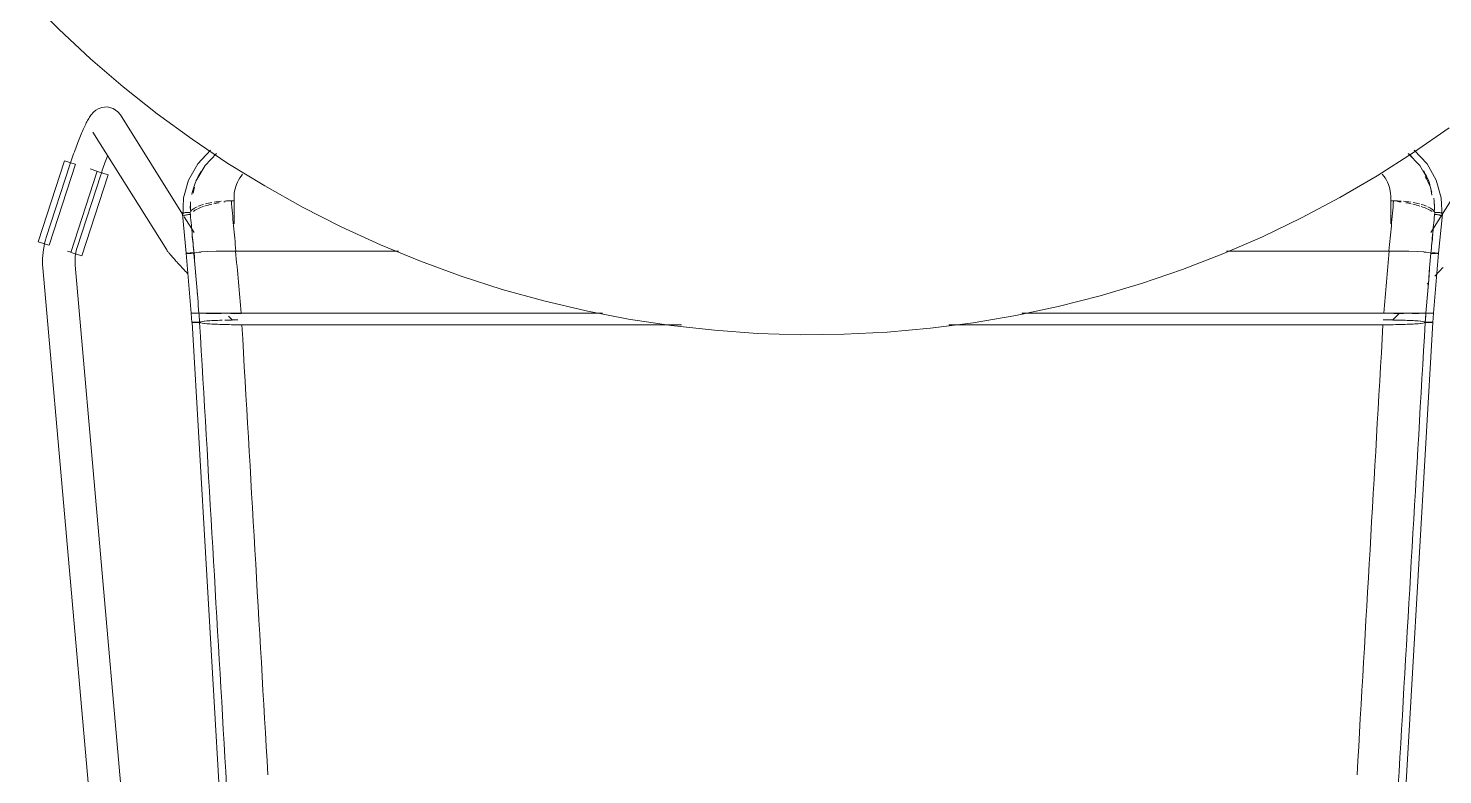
# Model space of a CAD drawing. Header units: millimetres. Extents: x 155927 to 295199, y -4084 to 97293.
# Drawn here: x 164043 to 164566, y 11743 to 12019 of the extents above; entities that cross this region are included whole.
import ezdxf

# ---------------------------------------------------------------- set-up
doc = ezdxf.new("R2010")
doc.units = ezdxf.units.MM
doc.header["$MEASUREMENT"] = 0
doc.layers.add('I-FURN', color=8, linetype='CONTINUOUS', lineweight=9)

msp = doc.modelspace()

# ---------------------------------------------------------------- linework, layer by layer
at = {"layer": 'I-FURN'}
for p, q in [((164042.67, 12030.47), (164053.92, 12019.1)), ((164053.92, 12019.1), (164065.62, 12008.18)), ((164065.62, 12008.18), (164077.74, 11997.75)), ((164077.74, 11997.75), (164090.27, 11987.8)), ((164065.54, 11986.88), (164065.28, 11986.49)), ((164065.81, 11987.27), (164065.54, 11986.88)), ((164066.13, 11987.67), (164065.81, 11987.27)), ((164066.5, 11988.1), (164066.13, 11987.67)), ((164066.96, 11988.57), (164066.5, 11988.1)), ((164067.59, 11989.09), (164066.96, 11988.57)), ((164068.5, 11989.65), (164067.59, 11989.09)), ((164069.88, 11990.17), (164068.5, 11989.65)), ((164071.86, 11990.35), (164069.88, 11990.17)), ((164074.08, 11989.76), (164071.86, 11990.35)), ((164075.82, 11988.54), (164074.08, 11989.76)), ((164075.82, 11988.54), (164076.71, 11987.41)), ((164099.74, 11950.65), (164076.71, 11987.41)), ((164090.27, 11987.8), (164103.2, 11978.36)), ((164588.5, 11987.41), (164561.19, 11943.83)), ((164062.71, 11981.42), (164062.47, 11980.86)), ((164062.95, 11981.97), (164062.71, 11981.42)), ((164063.19, 11982.5), (164062.95, 11981.97)), ((164063.42, 11983.01), (164063.19, 11982.5)), ((164063.65, 11983.5), (164063.42, 11983.01)), ((164063.89, 11983.97), (164063.65, 11983.5)), ((164064.12, 11984.43), (164063.89, 11983.97)), ((164064.34, 11984.87), (164064.12, 11984.43)), ((164064.57, 11985.29), (164064.34, 11984.87)), ((164064.8, 11985.7), (164064.57, 11985.29)), ((164065.04, 11986.1), (164064.8, 11985.7)), ((164065.28, 11986.49), (164065.04, 11986.1)), ((164554.88, 11973.49), (164568, 11982.64)), ((164060.71, 11976.49), (164060.46, 11975.82)), ((164060.97, 11977.16), (164060.71, 11976.49)), ((164061.22, 11977.81), (164060.97, 11977.16)), ((164061.47, 11978.45), (164061.22, 11977.81)), ((164061.73, 11979.08), (164061.47, 11978.45)), ((164061.97, 11979.69), (164061.73, 11979.08)), ((164062.22, 11980.28), (164061.97, 11979.69)), ((164062.47, 11980.86), (164062.22, 11980.28)), ((164066.54, 11981.04), (164093.85, 11937.46)), ((164103.2, 11978.36), (164116.48, 11969.45)), ((164058.94, 11971.55), (164058.69, 11970.82)), ((164059.19, 11972.28), (164058.94, 11971.55)), ((164059.44, 11973.01), (164059.19, 11972.28)), ((164059.7, 11973.72), (164059.44, 11973.01)), ((164059.95, 11974.43), (164059.7, 11973.72)), ((164060.21, 11975.13), (164059.95, 11974.43)), ((164060.46, 11975.82), (164060.21, 11975.13)), ((164071.44, 11970.9), (164071.2, 11970.25)), ((164071.67, 11971.53), (164071.44, 11970.9)), ((164071.9, 11972.16), (164071.67, 11971.53)), ((164105.34, 11969.23), (164110.09, 11974.38)), ((164108.03, 11968.65), (164112.29, 11973.12)), ((164541.41, 11964.87), (164554.88, 11973.49)), ((164557.18, 11968.65), (164552.92, 11973.11)), ((164559.86, 11969.23), (164555.12, 11974.38)), ((164046.34, 11940.44), (164056.03, 11970.45)), ((164058.05, 11968.89), (164049.34, 11942.08)), ((164050.38, 11939.13), (164060.07, 11969.14)), ((164056.03, 11970.45), (164057.98, 11969.81)), ((164057.98, 11969.81), (164059.95, 11969.18)), ((164058.2, 11969.35), (164058.05, 11968.89)), ((164058.44, 11970.08), (164058.2, 11969.35)), ((164058.69, 11970.82), (164058.44, 11970.08)), ((164068.14, 11966.53), (164058.45, 11936.53)), ((164068.04, 11966.57), (164065.56, 11967.37)), ((164068.26, 11966.5), (164070.23, 11965.86)), ((164069.8, 11966.2), (164069.57, 11965.51)), ((164070.03, 11966.89), (164069.8, 11966.2)), ((164070.26, 11967.58), (164070.03, 11966.89)), ((164070.23, 11965.86), (164072.18, 11965.23)), ((164070.5, 11968.26), (164070.26, 11967.58)), ((164070.73, 11968.93), (164070.5, 11968.26)), ((164070.97, 11969.59), (164070.73, 11968.93)), ((164071.2, 11970.25), (164070.97, 11969.59)), ((164101.96, 11963.22), (164105.34, 11969.23)), ((164104.66, 11962.82), (164108.03, 11968.65)), ((164116.48, 11969.45), (164130.11, 11961.08)), ((164560.54, 11962.82), (164557.18, 11968.65)), ((164563.25, 11963.22), (164559.86, 11969.23)), ((164060.75, 11938.37), (164069.46, 11965.18)), ((164062.49, 11935.22), (164072.18, 11965.23)), ((164069.57, 11965.51), (164069.46, 11965.18)), ((164100.08, 11956.7), (164101.96, 11963.22)), ((164130.11, 11961.08), (164144.07, 11953.26)), ((164527.6, 11956.79), (164541.41, 11964.87)), ((164565.12, 11956.7), (164563.25, 11963.22)), ((164099.8, 11949.79), (164100.08, 11956.7)), ((164117.75, 11955.57), (164118.79, 11955.57)), ((164118.74, 11956.82), (164118.74, 11947.06)), ((164513.47, 11949.27), (164527.6, 11956.79)), ((164546.41, 11955.57), (164547.46, 11955.57)), ((164546.47, 11947.06), (164546.47, 11956.82)), ((164565.41, 11949.79), (164565.12, 11956.7)), ((164099.67, 11950.68), (164101.09, 11936.19)), ((164144.07, 11953.26), (164158.33, 11946)), ((164565.53, 11950.68), (164564.11, 11936.19)), ((164104.02, 11943.83), (164100.35, 11949.68)), ((164158.33, 11946), (164172.87, 11939.32)), ((164499.06, 11942.32), (164513.47, 11949.27)), ((164048.29, 11939.81), (164046.34, 11940.44)), ((164050.26, 11939.17), (164048.29, 11939.81)), ((164048.72, 11939.88), (164048.48, 11938.76)), ((164049.01, 11940.98), (164048.72, 11939.88)), ((164049.34, 11942.08), (164049.01, 11940.98)), ((164484.38, 11935.96), (164499.06, 11942.32)), ((164048.02, 11935.37), (164047.96, 11934.23)), ((164048.13, 11936.51), (164048.02, 11935.37)), ((164048.28, 11937.64), (164048.13, 11936.51)), ((164048.48, 11938.76), (164048.28, 11937.64)), ((164058.35, 11936.56), (164057.19, 11936.94)), ((164060.54, 11935.85), (164058.57, 11936.49)), ((164059.95, 11933.79), (164059.99, 11934.45)), ((164059.99, 11934.45), (164060.05, 11935.11)), ((164060.05, 11935.11), (164060.13, 11935.77)), ((164060.13, 11935.77), (164060.25, 11936.42)), ((164060.25, 11936.42), (164060.39, 11937.07)), ((164060.39, 11937.07), (164060.55, 11937.71)), ((164062.49, 11935.22), (164060.54, 11935.85)), ((164060.55, 11937.71), (164060.74, 11938.34)), ((164060.74, 11938.34), (164060.75, 11938.37)), ((164093.85, 11937.46), (164094.06, 11937.13)), ((164094.06, 11937.13), (164094.24, 11936.88)), ((164094.24, 11936.88), (164094.42, 11936.65)), ((164094.42, 11936.65), (164094.59, 11936.43)), ((164094.59, 11936.43), (164094.77, 11936.2)), ((164094.77, 11936.2), (164094.96, 11935.97)), ((164094.96, 11935.97), (164095.16, 11935.73)), ((164095.16, 11935.73), (164095.38, 11935.48)), ((164095.38, 11935.48), (164095.61, 11935.21)), ((164095.61, 11935.21), (164095.85, 11934.93)), ((164095.85, 11934.93), (164096.11, 11934.64)), ((164096.11, 11934.64), (164096.38, 11934.33)), ((164096.38, 11934.33), (164096.67, 11934.01)), ((164101.16, 11936.22), (164101.09, 11936.19)), ((164101.09, 11936.19), (164101.16, 11936.17)), ((164101.1, 11936.19), (164101.17, 11936.22)), ((164101.1, 11936.19), (164102.92, 11913.99)), ((164101.16, 11936.17), (164101.1, 11936.19)), ((164101.35, 11936.24), (164101.16, 11936.22)), ((164101.16, 11936.17), (164101.35, 11936.14)), ((164101.35, 11936.14), (164101.16, 11936.17)), ((164101.65, 11936.26), (164101.35, 11936.24)), ((164101.35, 11936.14), (164101.64, 11936.12)), ((164101.64, 11936.12), (164101.35, 11936.14)), ((164101.36, 11936.24), (164101.65, 11936.26)), ((164101.64, 11936.12), (164102.02, 11936.1)), ((164102.02, 11936.1), (164101.64, 11936.12)), ((164102.03, 11936.28), (164101.65, 11936.26)), ((164101.65, 11936.26), (164102.04, 11936.28)), ((164102.02, 11936.1), (164102.47, 11936.09)), ((164102.47, 11936.09), (164102.02, 11936.1)), ((164102.49, 11936.29), (164102.03, 11936.28)), ((164102.04, 11936.28), (164102.49, 11936.29)), ((164102.47, 11936.09), (164102.96, 11936.09)), ((164102.97, 11936.09), (164102.47, 11936.09)), ((164102.98, 11936.29), (164102.49, 11936.29)), ((164102.49, 11936.29), (164102.98, 11936.29)), ((164103.47, 11936.29), (164102.98, 11936.29)), ((164102.98, 11936.29), (164103.48, 11936.29)), ((164103.46, 11936.09), (164103.93, 11936.1)), ((164103.93, 11936.1), (164103.46, 11936.09)), ((164103.94, 11936.28), (164103.47, 11936.29)), ((164103.48, 11936.29), (164103.95, 11936.28)), ((164104.84, 11936.48), (164103.94, 11936.28)), ((164103.95, 11936.28), (164104.83, 11936.48)), ((164106.57, 11936.66), (164104.84, 11936.48)), ((164104.84, 11936.48), (164106.55, 11936.65)), ((164109.05, 11936.81), (164106.57, 11936.66)), ((164106.57, 11936.66), (164109.01, 11936.8)), ((164109.05, 11936.81), (164112.08, 11936.92)), ((164112.15, 11936.92), (164109.05, 11936.81)), ((164115.68, 11937), (164112.15, 11936.92)), ((164112.15, 11936.92), (164115.59, 11936.99)), ((164115.68, 11936.99), (164119.32, 11937.02)), ((164119.44, 11937.02), (164115.68, 11937)), ((164179.56, 11937.02), (164119.44, 11937.02)), ((164119.44, 11937.02), (164179.56, 11937.02)), ((164172.87, 11939.32), (164187.66, 11933.23)), ((164469.46, 11930.18), (164484.38, 11935.96)), ((164545.76, 11937.02), (164485.65, 11937.02)), ((164485.65, 11937.02), (164545.76, 11937.02)), ((164549.52, 11937), (164545.76, 11937.02)), ((164545.88, 11937.02), (164549.52, 11936.99)), ((164549.62, 11936.99), (164553.06, 11936.92)), ((164553.06, 11936.92), (164549.62, 11936.99)), ((164556.15, 11936.81), (164553.06, 11936.92)), ((164553.12, 11936.92), (164556.16, 11936.81)), ((164558.63, 11936.66), (164556.15, 11936.81)), ((164556.2, 11936.8), (164558.64, 11936.66)), ((164560.37, 11936.48), (164558.63, 11936.66)), ((164558.65, 11936.65), (164560.37, 11936.48)), ((164560.37, 11936.48), (164561.26, 11936.28)), ((164561.26, 11936.28), (164560.37, 11936.48)), ((164561.73, 11936.29), (164561.26, 11936.28)), ((164561.26, 11936.28), (164561.73, 11936.29)), ((164561.27, 11936.1), (164561.75, 11936.09)), ((164561.74, 11936.09), (164561.27, 11936.1)), ((164562.23, 11936.29), (164561.73, 11936.29)), ((164561.73, 11936.29), (164562.22, 11936.29)), ((164562.24, 11936.09), (164561.74, 11936.09)), ((164561.75, 11936.09), (164562.24, 11936.09)), ((164562.22, 11936.29), (164562.72, 11936.29)), ((164562.72, 11936.29), (164562.23, 11936.29)), ((164562.24, 11936.09), (164562.73, 11936.09)), ((164562.73, 11936.09), (164562.24, 11936.09)), ((164564.11, 11936.19), (164562.28, 11913.99)), ((164563.17, 11936.28), (164562.72, 11936.29)), ((164562.72, 11936.29), (164563.17, 11936.28)), ((164562.73, 11936.09), (164563.19, 11936.1)), ((164563.18, 11936.1), (164562.73, 11936.09)), ((164563.56, 11936.26), (164563.17, 11936.28)), ((164563.17, 11936.28), (164563.55, 11936.26)), ((164563.55, 11936.26), (164563.85, 11936.24)), ((164563.85, 11936.24), (164563.56, 11936.26)), ((164563.86, 11936.14), (164563.56, 11936.12)), ((164563.57, 11936.12), (164563.86, 11936.14)), ((164564.04, 11936.22), (164563.85, 11936.24)), ((164563.86, 11936.14), (164564.05, 11936.17)), ((164564.04, 11936.17), (164563.86, 11936.14)), ((164564.04, 11936.22), (164564.11, 11936.19)), ((164564.11, 11936.19), (164564.04, 11936.22)), ((164564.11, 11936.19), (164564.04, 11936.17)), ((164564.05, 11936.17), (164564.11, 11936.19)), ((164047.96, 11934.23), (164047.94, 11933.09)), ((164047.94, 11933.09), (164047.97, 11931.95)), ((164047.97, 11931.95), (164048.05, 11930.81)), ((164048.05, 11930.81), (164048.05, 11930.76)), ((164048.05, 11930.76), (164087, 11487.43)), ((164059.94, 11933.13), (164059.95, 11933.79)), ((164059.96, 11932.47), (164059.94, 11933.13)), ((164060.01, 11931.81), (164059.96, 11932.47)), ((164097.3, 11507.3), (164060.01, 11931.81)), ((164096.67, 11934.01), (164096.97, 11933.67)), ((164096.97, 11933.67), (164097.28, 11933.32)), ((164097.28, 11933.32), (164097.61, 11932.96)), ((164097.61, 11932.96), (164097.96, 11932.58)), ((164097.96, 11932.58), (164098.31, 11932.19)), ((164098.31, 11932.19), (164098.68, 11931.79)), ((164098.68, 11931.79), (164099.06, 11931.37)), ((164099.06, 11931.37), (164099.45, 11930.95)), ((164099.45, 11930.95), (164099.86, 11930.51)), ((164099.86, 11930.51), (164100.27, 11930.07)), ((164100.27, 11930.07), (164100.69, 11929.61)), ((164100.69, 11929.61), (164101.12, 11929.15)), ((164101.12, 11929.15), (164101.57, 11928.68)), ((164187.66, 11933.23), (164202.68, 11927.73)), ((164454.32, 11925.01), (164469.46, 11930.18)), ((164564.08, 11929.15), (164563.64, 11928.68)), ((164564.51, 11929.61), (164564.08, 11929.15)), ((164564.94, 11930.07), (164564.51, 11929.61)), ((164565.35, 11930.51), (164564.94, 11930.07)), ((164565.75, 11930.95), (164565.35, 11930.51)), ((164202.68, 11927.73), (164217.92, 11922.84)), ((164438.99, 11920.45), (164454.32, 11925.01)), ((164560.38, 11925.23), (164559.9, 11924.73)), ((164563.19, 11928.2), (164562.74, 11927.72)), ((164563.64, 11928.68), (164563.19, 11928.2)), ((164217.92, 11922.84), (164233.33, 11918.56)), ((164423.48, 11916.5), (164438.99, 11920.45)), ((164102.99, 11913.99), (164102.92, 11913.99)), ((164102.92, 11913.99), (164102.99, 11913.99)), ((164103.19, 11910.63), (164102.93, 11913.99)), ((164102.99, 11913.99), (164102.93, 11913.99)), ((164102.93, 11913.99), (164102.99, 11913.99)), ((164103.18, 11913.99), (164103.47, 11914)), ((164103.47, 11914), (164103.18, 11913.99)), ((164103.47, 11914), (164103.85, 11914)), ((164103.85, 11914), (164103.47, 11914)), ((164103.47, 11913.98), (164103.86, 11913.98)), ((164103.86, 11913.98), (164103.48, 11913.98)), ((164103.85, 11914), (164104.31, 11914)), ((164104.3, 11914), (164103.85, 11914)), ((164104.31, 11913.98), (164103.86, 11913.98)), ((164103.86, 11913.98), (164104.31, 11913.98)), ((164104.79, 11914), (164104.3, 11914)), ((164104.31, 11914), (164104.8, 11914)), ((164104.8, 11913.98), (164104.31, 11913.98)), ((164104.31, 11913.98), (164104.8, 11913.98)), ((164105.29, 11914), (164104.79, 11914)), ((164104.8, 11914), (164105.29, 11914)), ((164105.3, 11913.98), (164104.8, 11913.98)), ((164104.8, 11913.98), (164105.3, 11913.98)), ((164105.29, 11914), (164105.76, 11914)), ((164105.76, 11914), (164105.29, 11914)), ((164105.77, 11913.98), (164105.3, 11913.98)), ((164105.3, 11913.98), (164105.77, 11913.98)), ((164105.76, 11914), (164106.65, 11914.01)), ((164106.65, 11914.01), (164105.76, 11914)), ((164106.65, 11914.01), (164108.39, 11914.03)), ((164108.4, 11914.03), (164106.65, 11914.01)), ((164106.66, 11913.97), (164108.41, 11913.95)), ((164108.42, 11913.95), (164106.67, 11913.97)), ((164108.4, 11914.03), (164110.9, 11914.04)), ((164110.9, 11914.04), (164108.4, 11914.03)), ((164108.41, 11913.95), (164110.91, 11913.94)), ((164110.92, 11913.94), (164108.42, 11913.95)), ((164110.9, 11914.04), (164114.03, 11914.05)), ((164114.03, 11914.05), (164110.9, 11914.04)), ((164110.91, 11913.94), (164114.04, 11913.93)), ((164114.04, 11913.93), (164110.92, 11913.94)), ((164114.03, 11914.05), (164117.6, 11914.05)), ((164117.6, 11914.05), (164114.03, 11914.05)), ((164117.6, 11914.05), (164121.39, 11914.05)), ((164121.39, 11914.05), (164117.6, 11914.05)), ((164121.38, 11913.93), (164117.6, 11913.93)), ((164117.6, 11913.93), (164121.38, 11913.93)), ((164121.39, 11914.05), (164255.02, 11914.05)), ((164255.02, 11914.05), (164121.39, 11914.05)), ((164233.33, 11918.56), (164248.91, 11914.9)), ((164248.91, 11914.9), (164264.62, 11911.86)), ((164407.83, 11913.18), (164423.48, 11916.5)), ((164410.08, 11914.05), (164543.82, 11914.05)), ((164543.82, 11914.05), (164410.08, 11914.05)), ((164543.82, 11914.05), (164547.61, 11914.05)), ((164547.61, 11914.05), (164543.82, 11914.05)), ((164547.04, 11911.38), (164549.62, 11914.05)), ((164547.61, 11914.05), (164551.17, 11914.05)), ((164551.17, 11914.05), (164547.61, 11914.05)), ((164551.17, 11913.93), (164547.61, 11913.93)), ((164547.61, 11913.93), (164551.17, 11913.93)), ((164551.17, 11914.05), (164554.3, 11914.04)), ((164554.31, 11914.04), (164551.17, 11914.05)), ((164556.79, 11913.95), (164554.29, 11913.94)), ((164554.29, 11913.94), (164556.79, 11913.95)), ((164554.31, 11914.04), (164556.81, 11914.03)), ((164556.81, 11914.03), (164554.31, 11914.04)), ((164558.54, 11913.97), (164556.79, 11913.95)), ((164556.79, 11913.95), (164558.54, 11913.97)), ((164556.81, 11914.03), (164558.55, 11914.01)), ((164558.56, 11914.01), (164556.81, 11914.03)), ((164558.55, 11914.01), (164559.44, 11914)), ((164559.44, 11914), (164558.56, 11914.01)), ((164559.44, 11914), (164559.91, 11914)), ((164559.92, 11914), (164559.44, 11914)), ((164559.91, 11913.98), (164559.44, 11913.98)), ((164559.44, 11913.98), (164559.91, 11913.98)), ((164559.91, 11914), (164560.41, 11914)), ((164560.4, 11913.98), (164559.91, 11913.98)), ((164559.91, 11913.98), (164560.41, 11913.98)), ((164560.41, 11914), (164559.92, 11914)), ((164560.89, 11913.98), (164560.4, 11913.98)), ((164560.41, 11914), (164560.9, 11914)), ((164560.9, 11914), (164560.41, 11914)), ((164560.41, 11913.98), (164560.9, 11913.98)), ((164561.35, 11913.98), (164560.89, 11913.98)), ((164560.9, 11914), (164561.35, 11914)), ((164561.36, 11914), (164560.9, 11914)), ((164560.9, 11913.98), (164561.35, 11913.98)), ((164561.35, 11914), (164561.73, 11914)), ((164561.73, 11913.98), (164561.35, 11913.98)), ((164561.35, 11913.98), (164561.73, 11913.98)), ((164561.74, 11914), (164561.36, 11914)), ((164561.73, 11914), (164562.03, 11913.99)), ((164562.02, 11913.99), (164561.73, 11913.98)), ((164561.73, 11913.98), (164562.03, 11913.99)), ((164562.03, 11913.99), (164561.74, 11914)), ((164562.01, 11910.63), (164562.28, 11913.99)), ((164562.21, 11913.99), (164562.02, 11913.99)), ((164562.03, 11913.99), (164562.21, 11913.99)), ((164562.03, 11913.99), (164562.22, 11913.99)), ((164562.22, 11913.99), (164562.03, 11913.99)), ((164562.21, 11913.99), (164562.28, 11913.99)), ((164562.28, 11913.99), (164562.21, 11913.99)), ((164562.22, 11913.99), (164562.28, 11913.99)), ((164562.28, 11913.99), (164562.22, 11913.99)), ((164103.27, 11910.66), (164103.2, 11910.63)), ((164103.2, 11910.63), (164122.48, 11578.72)), ((164103.2, 11910.63), (164103.26, 11910.6)), ((164103.26, 11910.6), (164103.45, 11910.58)), ((164103.46, 11910.69), (164103.27, 11910.66)), ((164103.45, 11910.58), (164103.74, 11910.55)), ((164103.75, 11910.71), (164103.46, 11910.69)), ((164103.74, 11910.55), (164104.13, 11910.54)), ((164104.13, 11910.73), (164103.75, 11910.71)), ((164104.58, 11910.74), (164104.13, 11910.73)), ((164104.13, 11910.54), (164104.58, 11910.53)), ((164105.07, 11910.74), (164104.58, 11910.74)), ((164104.58, 11910.53), (164105.07, 11910.52)), ((164105.57, 11910.74), (164105.07, 11910.74)), ((164105.07, 11910.52), (164105.56, 11910.52)), ((164105.56, 11910.52), (164106.03, 11910.53)), ((164106.04, 11910.73), (164105.57, 11910.74)), ((164106.03, 11910.53), (164106.92, 11910.32)), ((164106.94, 11910.94), (164106.04, 11910.73)), ((164106.92, 11910.32), (164108.67, 11910.13)), ((164108.69, 11911.13), (164106.94, 11910.94)), ((164108.67, 11910.13), (164111.17, 11909.97)), ((164111.19, 11911.3), (164108.69, 11911.13)), ((164111.17, 11909.97), (164114.3, 11909.84)), ((164114.31, 11911.42), (164111.19, 11911.3)), ((164114.3, 11909.84), (164117.87, 11909.76)), ((164117.86, 11911.5), (164115.38, 11911.45)), ((164116.69, 11912.91), (164118.16, 11911.38)), ((164120.11, 11911.52), (164117.86, 11911.5)), ((164117.87, 11909.76), (164121.65, 11909.74)), ((164121.65, 11909.74), (164284.25, 11909.74)), ((164284.25, 11909.74), (164121.65, 11909.74)), ((164264.62, 11911.86), (164280.43, 11909.46)), ((164280.43, 11909.46), (164296.33, 11907.69)), ((164360.26, 11907), (164376.2, 11908.42)), ((164376.2, 11908.42), (164392.06, 11910.49)), ((164382.98, 11909.74), (164543.55, 11909.74)), ((164543.55, 11909.74), (164382.98, 11909.74)), ((164392.06, 11910.49), (164407.83, 11913.18)), ((164562.01, 11910.63), (164542.72, 11578.72)), ((164543.55, 11909.74), (164547.34, 11909.76)), ((164547.35, 11911.5), (164543.66, 11911.53)), ((164547.34, 11909.76), (164550.9, 11909.84)), ((164550.9, 11911.42), (164547.35, 11911.5)), ((164554.02, 11911.3), (164550.9, 11911.42)), ((164550.9, 11909.84), (164554.03, 11909.97)), ((164556.51, 11911.13), (164554.02, 11911.3)), ((164554.03, 11909.97), (164556.54, 11910.13)), ((164558.26, 11910.94), (164556.51, 11911.13)), ((164556.54, 11910.13), (164558.28, 11910.32)), ((164559.17, 11910.73), (164558.26, 11910.94)), ((164558.28, 11910.32), (164559.17, 11910.53)), ((164559.64, 11910.74), (164559.17, 11910.73)), ((164559.17, 11910.53), (164559.64, 11910.52)), ((164560.13, 11910.74), (164559.64, 11910.74)), ((164559.64, 11910.52), (164560.14, 11910.52)), ((164560.62, 11910.74), (164560.13, 11910.74)), ((164560.14, 11910.52), (164560.63, 11910.53)), ((164561.07, 11910.73), (164560.62, 11910.74)), ((164560.63, 11910.53), (164561.08, 11910.54)), ((164561.46, 11910.71), (164561.07, 11910.73)), ((164561.08, 11910.54), (164561.46, 11910.55)), ((164561.75, 11910.69), (164561.46, 11910.71)), ((164561.46, 11910.55), (164561.75, 11910.58)), ((164561.94, 11910.66), (164561.75, 11910.69)), ((164561.75, 11910.58), (164561.94, 11910.6)), ((164562.01, 11910.63), (164561.94, 11910.66)), ((164561.94, 11910.6), (164562.01, 11910.63)), ((164296.33, 11907.69), (164312.29, 11906.56)), ((164312.29, 11906.56), (164328.28, 11906.06)), ((164328.28, 11906.06), (164344.28, 11906.21)), ((164344.28, 11906.21), (164360.26, 11907))]:
    msp.add_line(p, q, dxfattribs=at)
for points in [[(164552.87, 11973.09), (164553.33, 11972.7), (164553.79, 11972.31), (164554.24, 11971.92)], [(164104.18, 11960.64), (164103.91, 11959.93), (164103.73, 11959.2), (164103.6, 11958.47)], [(164102.54, 11952.77), (164102.55, 11953.6), (164102.6, 11954.42), (164102.68, 11955.24)], [(164111.39, 11955.11), (164112.24, 11955.23), (164113.11, 11955.34), (164114.03, 11955.41)], [(164115.41, 11955.22), (164115.24, 11955.2), (164115.08, 11955.18), (164114.91, 11955.16)], [(164115.39, 11955.5), (164116.16, 11955.54), (164116.94, 11955.57), (164117.75, 11955.57)], [(164117.75, 11955.57), (164118, 11952.55), (164118.55, 11946.4), (164119.14, 11940.16), (164119.44, 11937.02)], [(164118.79, 11955.57), (164118.75, 11956.08), (164118.73, 11956.59), (164118.74, 11957.1)], [(164547.46, 11955.57), (164547.2, 11952.55), (164546.66, 11946.4), (164546.07, 11940.16), (164545.76, 11937.02)], [(164546.46, 11957.09), (164546.48, 11956.59), (164546.46, 11956.08), (164546.41, 11955.57)], [(164547.46, 11955.57), (164548.41, 11955.57), (164549.33, 11955.53), (164550.24, 11955.47)], [(164550.3, 11955.16), (164549.83, 11955.22), (164549.35, 11955.28), (164548.87, 11955.32)], [(164551.18, 11955.41), (164552.08, 11955.33), (164552.96, 11955.23), (164553.81, 11955.11)], [(164562.35, 11956.52), (164562.54, 11955.29), (164562.58, 11954.03), (164562.59, 11952.77)], [(164102.51, 11951.24), (164102.65, 11951.63), (164103.22, 11952.38), (164104.36, 11953.08), (164105.06, 11953.41)], [(164102.51, 11951.24), (164102.75, 11948.8), (164103.23, 11943.84), (164103.71, 11938.81), (164103.94, 11936.28)], [(164102.66, 11954.02), (164102.6, 11953.37), (164102.59, 11952.72), (164102.59, 11952.06)], [(164105.09, 11952.55), (164104.46, 11952.24), (164104.06, 11951.92), (164103.73, 11951.6)], [(164107.51, 11953.51), (164106.7, 11953.25), (164105.9, 11952.96), (164105.34, 11952.67)], [(164105.51, 11953.61), (164106.1, 11953.85), (164106.76, 11954.09), (164107.49, 11954.29)], [(164110.56, 11954.36), (164109.63, 11954.14), (164108.69, 11953.91), (164107.84, 11953.67)], [(164108.16, 11954.47), (164108.9, 11954.66), (164109.71, 11954.82), (164110.54, 11954.97)], [(164113.21, 11954.89), (164112.53, 11954.77), (164111.88, 11954.64), (164111.22, 11954.51)], [(164553.99, 11954.51), (164553.34, 11954.65), (164552.67, 11954.79), (164551.99, 11954.91)], [(164557.24, 11953.66), (164556.44, 11953.91), (164555.56, 11954.14), (164554.64, 11954.35)], [(164554.66, 11954.97), (164555.51, 11954.83), (164556.31, 11954.66), (164557.05, 11954.47)], [(164559.87, 11952.67), (164559.23, 11952.96), (164558.49, 11953.24), (164557.67, 11953.5)], [(164557.71, 11954.29), (164558.44, 11954.09), (164559.08, 11953.85), (164559.68, 11953.6)], [(164561.69, 11951.59), (164561.28, 11951.92), (164560.76, 11952.24), (164560.11, 11952.55)], [(164562.7, 11951.24), (164562.46, 11948.8), (164561.98, 11943.84), (164561.5, 11938.81), (164561.26, 11936.28)], [(164562.66, 11952.07), (164562.64, 11952.97), (164562.58, 11953.87), (164562.48, 11954.76)], [(164565.35, 11949.93), (164565.31, 11949.98), (164565.19, 11950.07), (164564.89, 11950.21), (164564.5, 11950.32), (164564.05, 11950.42), (164563.56, 11950.48), (164563.06, 11950.51), (164562.74, 11950.51), (164562.59, 11950.51)], [(164103.23, 11943.18), (164103.46, 11940.84), (164103.7, 11938.47), (164103.93, 11936.1)], [(164561.98, 11943.18), (164561.75, 11940.9), (164561.52, 11938.59), (164561.29, 11936.28)], [(164104.84, 11925.15), (164104.54, 11928.8), (164104.24, 11932.45), (164103.93, 11936.1)], [(164105.76, 11914), (164105.46, 11917.72), (164104.86, 11925.15), (164104.25, 11932.58), (164103.95, 11936.28)], [(164120.36, 11925.55), (164120.01, 11929.37), (164119.67, 11933.2), (164119.32, 11937.02)], [(164545.88, 11937.02), (164545.54, 11933.2), (164545.19, 11929.38), (164544.85, 11925.55)], [(164559.44, 11914), (164559.75, 11917.72), (164560.35, 11925.15), (164560.95, 11932.58), (164561.26, 11936.28)], [(164121.39, 11914.05), (164121.04, 11917.89), (164120.7, 11921.72), (164120.36, 11925.55)], [(164544.85, 11925.55), (164544.51, 11921.72), (164544.16, 11917.89), (164543.82, 11914.05)], [(164105.24, 11920.31), (164105.21, 11920.72), (164105.18, 11921.13), (164105.14, 11921.54)], [(164105.76, 11914), (164105.81, 11913.42), (164105.9, 11912.26), (164105.99, 11911.11), (164106.03, 11910.53)], [(164105.77, 11913.98), (164105.81, 11913.44), (164105.9, 11912.36), (164105.99, 11911.27), (164106.04, 11910.73)], [(164559.44, 11914), (164559.4, 11913.42), (164559.31, 11912.26), (164559.22, 11911.11), (164559.17, 11910.53)], [(164559.44, 11913.98), (164559.39, 11913.44), (164559.3, 11912.36), (164559.21, 11911.27), (164559.17, 11910.73)], [(164125.35, 11578.53), (164122.13, 11633.77), (164115.69, 11744.36), (164109.25, 11855.13), (164106.03, 11910.53)], [(164131.24, 11743.25), (164128.04, 11798.71), (164124.85, 11854.21), (164121.65, 11909.74)], [(164543.55, 11909.74), (164540.36, 11854.21), (164537.16, 11798.68), (164533.97, 11743.25)], [(164539.85, 11578.53), (164543.07, 11633.77), (164549.51, 11744.36), (164555.95, 11855.13), (164559.17, 11910.53)], [(164559.17, 11910.73), (164559.76, 11910.75), (164561.27, 11910.74), (164562.01, 11910.67), (164562.01, 11910.63)]]:
    msp.add_open_spline(points, degree=3, dxfattribs=at)
for points, knots in [([(164103.11, 11957.92), (164103.55, 11960), (164104.53, 11962.96), (164106.09, 11965.63), (164106.62, 11966.43)], [-0.8210019, -0.8210019, -0.8210019, -0.8210019, -0.6666667, -0.5975811, -0.5975811, -0.5975811, -0.5975811]), ([(164558.49, 11966.7), (164559.06, 11965.81), (164560.72, 11962.99), (164561.34, 11959.88), (164561.62, 11957.74)], [0.591443, 0.591443, 0.591443, 0.591443, 0.6666667, 0.8236682, 0.8236682, 0.8236682, 0.8236682]), ([(164118.79, 11955.57), (164118.58, 11957.96), (164119.21, 11961.56), (164121.14, 11964.56), (164121.9, 11965.46)], [0, 0, 0, 0, 0.3333333, 0.5, 0.5, 0.5, 0.5]), ([(164543.3, 11965.46), (164544.07, 11964.56), (164546, 11961.56), (164546.63, 11957.96), (164546.41, 11955.57)], [0.5, 0.5, 0.5, 0.5, 0.6666667, 1, 1, 1, 1]), ([(164561.62, 11958.84), (164561.23, 11960.19), (164560.5, 11962.15), (164559.49, 11963.98), (164559.14, 11964.55)], [0.2297626, 0.2297626, 0.2297626, 0.2297626, 0.3333333, 0.3824546, 0.3824546, 0.3824546, 0.3824546]), ([(164099.72, 11950.83), (164099.74, 11950.85), (164099.78, 11950.9), (164099.89, 11950.98), (164100.08, 11951.08), (164100.4, 11951.18), (164100.8, 11951.25), (164101.15, 11951.29), (164101.53, 11951.31), (164101.98, 11951.3), (164102.33, 11951.26), (164102.51, 11951.24)], [0.5555556, 0.5555556, 0.5555556, 0.5555556, 0.5833333, 0.6180556, 0.6527778, 0.7222222, 0.7916667, 0.8263889, 0.8611111, 0.9305556, 1, 1, 1, 1]), ([(164102.61, 11950.51), (164102.39, 11950.52), (164101.9, 11950.51), (164101.15, 11950.42), (164100.48, 11950.27), (164100.05, 11950.1), (164099.9, 11949.98), (164099.86, 11949.93)], [-1, -1, -1, -1, -0.90625, -0.8125, -0.71875, -0.625, -0.5625, -0.5625, -0.5625, -0.5625]), ([(164560.18, 11953.39), (164560.86, 11953.07), (164561.99, 11952.38), (164562.55, 11951.63), (164562.7, 11951.24)], [0.6690305, 0.6690305, 0.6690305, 0.6690305, 0.8333333, 1, 1, 1, 1]), ([(164562.7, 11951.24), (164562.84, 11951.26), (164563.12, 11951.29), (164563.55, 11951.31), (164563.92, 11951.3), (164564.21, 11951.27), (164564.48, 11951.24), (164564.73, 11951.19), (164564.96, 11951.13), (164565.15, 11951.06), (164565.35, 11950.96), (164565.45, 11950.88), (164565.48, 11950.83)], [0, 0, 0, 0, 0.0555556, 0.1111111, 0.1666667, 0.1944444, 0.2222222, 0.2777778, 0.3055556, 0.3333333, 0.3888889, 0.4444444, 0.4444444, 0.4444444, 0.4444444]), ([(164559.44, 11913.98), (164559.74, 11917.67), (164560.19, 11923.01), (164560.63, 11928.34), (164560.76, 11929.99)], [0, 0, 0, 0, 0.5, 0.7233886, 0.7233886, 0.7233886, 0.7233886]), ([(164103.19, 11910.63), (164103.19, 11910.65), (164103.33, 11910.68), (164103.73, 11910.71), (164104.12, 11910.73), (164104.57, 11910.74), (164105.07, 11910.74), (164105.57, 11910.74), (164105.89, 11910.74), (164106.04, 11910.73)], [-0.5, -0.5, -0.5, -0.5, -0.375, -0.3125, -0.25, -0.1875, -0.125, -0.0625, 0, 0, 0, 0]), ([(164106.03, 11910.53), (164105.81, 11910.53), (164105.32, 11910.52), (164104.68, 11910.52), (164104.22, 11910.53), (164103.81, 11910.55), (164103.36, 11910.58), (164103.19, 11910.61), (164103.19, 11910.63)], [-1, -1, -1, -1, -0.90625, -0.8125, -0.765625, -0.71875, -0.625, -0.501507, -0.501507, -0.501507, -0.501507]), ([(164121.65, 11909.74), (164120.38, 11909.74), (164117.83, 11909.76), (164114.22, 11909.83), (164111.06, 11909.96), (164107.7, 11910.18), (164106.31, 11910.39), (164106.03, 11910.53)], [-1, -1, -1, -1, -0.833333, -0.666667, -0.5, -0.333333, 0, 0, 0, 0]), ([(164106.04, 11910.73), (164106.33, 11910.87), (164107.72, 11911.08), (164111.07, 11911.3), (164113.18, 11911.39), (164114.3, 11911.42)], [-1, -1, -1, -1, -0.6666667, -0.5, -0.3333333, -0.3333333, -0.3333333, -0.3333333]), ([(164115.38, 11911.45), (164116.18, 11911.47), (164117.73, 11911.5), (164119.36, 11911.51), (164120.12, 11911.52)], [-0.2810894, -0.2810894, -0.2810894, -0.2810894, -0.1666667, -0.0664381, -0.0664381, -0.0664381, -0.0664381]), ([(164559.17, 11910.53), (164558.9, 11910.39), (164557.51, 11910.18), (164554.15, 11909.96), (164550.98, 11909.83), (164547.38, 11909.76), (164544.83, 11909.74), (164543.55, 11909.74)], [-1, -1, -1, -1, -0.666667, -0.5, -0.333333, -0.166667, 0, 0, 0, 0]), ([(164543.66, 11911.53), (164546.18, 11911.52), (164549.95, 11911.47), (164554.13, 11911.3), (164557.48, 11911.08), (164558.88, 11910.87), (164559.17, 11910.73)], [-0.996036, -0.996036, -0.996036, -0.996036, -0.6666667, -0.5, -0.3333333, 0, 0, 0, 0]), ([(164562.01, 11910.63), (164562.01, 11910.61), (164561.87, 11910.58), (164561.48, 11910.55), (164561.1, 11910.54), (164560.64, 11910.52), (164560.14, 11910.52), (164559.64, 11910.52), (164559.32, 11910.53), (164559.17, 11910.53)], [-0.498493, -0.498493, -0.498493, -0.498493, -0.375, -0.3125, -0.25, -0.1875, -0.125, -0.0625, 0, 0, 0, 0])]:
    msp.add_open_spline(points, degree=3, knots=knots, dxfattribs=at)

doc.saveas('drawing.dxf')
